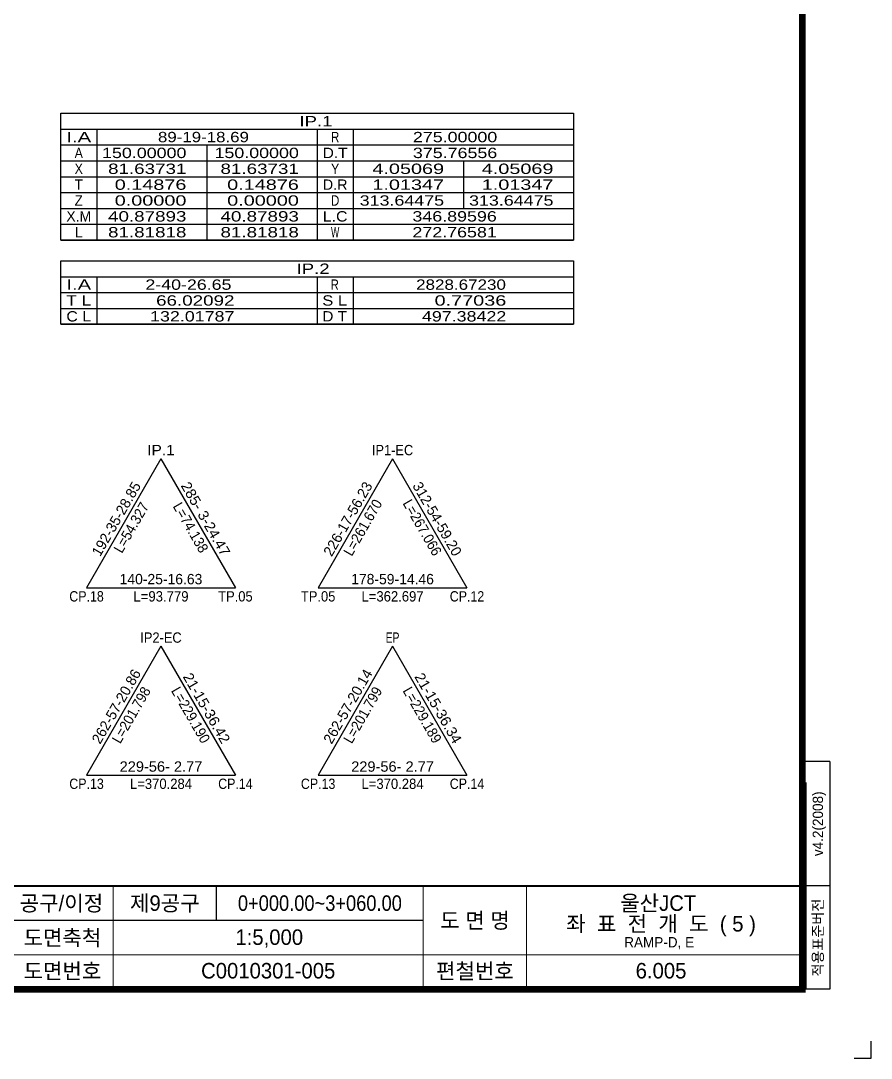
# Model space of a CAD drawing. Extents: x 228262 to 229103, y 224653 to 225247.
# Drawn here: x 228856.5 to 229103.3, y 224652.6 to 224953.5 of the extents above; entities that cross this region are included whole.
import ezdxf
from ezdxf.enums import TextEntityAlignment as Align

# ---------------------------------------------------------------- set-up
doc = ezdxf.new("R2010")
doc.units = 0
doc.header["$LTSCALE"] = 10
doc.header["$MEASUREMENT"] = 0
for name, color, linetype in [('CA-LEAL', 1, 'CONTINUOUS'), ('CA-LEAT', 3, 'CONTINUOUS'), ('CA-TABL-LIN1', 4, 'CONTINUOUS'), ('CA-TABL-LIN2', 1, 'CONTINUOUS'), ('CA-TABL-TEX1', 6, 'CONTINUOUS'), ('CA-TABL-TEX2', 3, 'CONTINUOUS'), ('CX-BORD', 3, 'CONTINUOUS'), ('CX-BORD-LIN1', 4, 'CONTINUOUS'), ('CX-BORD-LIN2', 3, 'CONTINUOUS'), ('CX-BORD-TEX2', 7, 'CONTINUOUS'), ('CX-BORD-TEX3', 6, 'CONTINUOUS'), ('CX-MISC', 2, 'CONTINUOUS')]:
    doc.layers.add(name, color=color, linetype=linetype)
doc.styles.get("Standard").update_dxf_attribs({"font": 'Dotum.ttf'})
doc.styles.add('TB_TEXT', font='Dotum.ttf')
doc.styles.add('TB_WBTXT', font='Dotum.ttf')
doc.styles.add('TB_WMTXT', font='Dotum.ttf')

# ---------------------------------------------------------------- blocks, each defined once
blk = doc.blocks.new('CXBLKA1-KHCA1')
at = {"layer": 'CX-BORD-LIN1', "const_width": 2}
blk.add_lwpolyline([(796, 0), (0, 0), (0, 554), (796, 554)], close=True, dxfattribs=at)
at = {"layer": 'CX-BORD-LIN1'}
for points, const_width in [([(796, 30), (0, 30)], 0.6), ([(686, 0), (686, 30)], 0.3)]:
    blk.add_lwpolyline(points, dxfattribs=dict(at, const_width=const_width))
at = {"layer": 'CX-BORD-LIN2'}
for p, q in [((804, 66.03), (796, 66.03)), ((804, 66.03), (804, 0)), ((797, 60), (797, 0)), ((804, 30), (796, 30)), ((804, 0), (797, 0))]:
    blk.add_line(p, q, dxfattribs=at)
at = {"layer": 'CX-BORD-LIN2', "const_width": 0.3}
for points in [[(596, 0), (596, 30)], [(716, 0), (716, 30)], [(686, 20), (566, 20)], [(796, 10), (566, 10)]]:
    blk.add_lwpolyline(points, dxfattribs=at)
at = {"layer": 'CX-BORD-LIN2'}
blk.add_lwpolyline([(626, 20), (626, 30)], dxfattribs=at)
at = {"layer": 'CX-MISC'}
blk.add_lwpolyline([(811, -20), (816, -20), (816, -15)], dxfattribs=at)
at = {"layer": 'CX-BORD-LIN1', "style": 'TB_TEXT'}
for tag, height, p in [('TR_RNUM4', 3, (285.11, 26.64)), ('TR_RDAT4', 3.5, (317.5, 27)), ('TR_DGN4', 3.5, (459.12, 27)), ('TR_CHK4', 3.5, (499.12, 27)), ('TR_APP4', 3.5, (539.12, 27)), ('TR_RNUM3', 3, (285.11, 20.64)), ('TR_RDAT3', 3.5, (317.5, 21)), ('TR_DGN3', 3.5, (459.12, 21)), ('TR_CHK3', 3.5, (499.12, 21)), ('TR_APP3', 3.5, (539.12, 21)), ('TR_RNUM2', 3, (285.11, 14.64)), ('TR_RDAT2', 3.5, (317.5, 15)), ('TR_DGN2', 3.5, (459.12, 15)), ('TR_CHK2', 3.5, (499.12, 15)), ('TR_APP2', 3.5, (539.12, 15)), ('TR_RNUM1', 3, (285.11, 8.64)), ('TR_RDAT1', 3.5, (317.5, 9)), ('TR_DGN1', 3.5, (459.12, 9)), ('TR_CHK1', 3.5, (499.12, 9)), ('TR_APP1', 3.5, (539.12, 9))]:
    blk.add_attdef(tag, text='', height=height, dxfattribs=at).set_placement(p, align=Align.MIDDLE_CENTER)
for tag, p in [('TR_RCON4', (342.3, 27)), ('TR_RCON3', (342.3, 21)), ('TR_RCON2', (342.3, 15)), ('TR_RCON1', (342.3, 9))]:
    blk.add_attdef(tag, text='', height=3.5, dxfattribs=at).set_placement(p, align=Align.MIDDLE_LEFT)
at = {"layer": 'CX-BORD-LIN2', "style": 'TB_TEXT'}
blk.add_text('적용표준버전', height=3, rotation=90, dxfattribs=at).set_placement((800.5, 15), align=Align.MIDDLE_CENTER)
blk.add_attdef('TD_VERSION', text='', height=3, rotation=90, dxfattribs=at).set_placement((800.5, 48.01), align=Align.MIDDLE_CENTER)
at = {"layer": 'CX-BORD-TEX2', "style": 'TB_WMTXT'}
for tag, height, p in [('TB_CNAME', 5, (15.34, 531.83)), ('TB_CSCOP', 4, (16.63, 523.83))]:
    blk.add_attdef(tag, text='', height=height, dxfattribs=at).set_placement(p, align=Align.BOTTOM_LEFT)
at = {"layer": 'CX-BORD-TEX2', "style": 'TB_WBTXT'}
for tag, height, p in [('TB_MTITIL', 10, (398, 533.33)), ('TB_STITL', 7, (398, 518.33))]:
    blk.add_attdef(tag, text='', height=height, dxfattribs=at).set_placement(p, align=Align.MIDDLE_CENTER)
at = {"layer": 'CX-BORD-TEX3', "style": 'TB_TEXT'}
for s, p in [('공구/이정', (581, 25)), ('도 면 명', (701, 20)), ('도면축척', (581.29, 15)), ('도면번호', (581.29, 5.39)), ('편철번호', (701, 5.39))]:
    blk.add_text(s, height=4.5, dxfattribs=at).set_placement(p, align=Align.MIDDLE)
for tag, height, p in [('TD_DCOMP', 4.5, (217.5, 25)), ('TD_CSECT', 4.5, (611, 25)), ('TD_DNAME_TOP', 4.5, (755, 25)), ('TD_DNAME_MAIN', 4.5, (755, 19.01)), ('TD_CCOMP', 4.5, (217.5, 15)), ('TD_HSCAL', 4.5, (626.7, 15.24)), ('TD_VSCAL', 4.5, (655.78, 15.24)), ('TD_DNAME_BOT', 3, (755, 13.65)), ('TD_CNAME', 4.5, (65, 5.75)), ('TD_FIELD', 4.5, (182.5, 5.53)), ('TD_CSTEP', 4.5, (253.24, 5.53)), ('TD_DWGCODE', 4.5, (641, 5.39)), ('TD_DWGNO', 4.5, (755, 5.39))]:
    blk.add_attdef(tag, text='', height=height, dxfattribs=at).set_placement(p, align=Align.MIDDLE_CENTER)
at = {"layer": 'CX-BORD-TEX3', "style": 'TB_TEXT', "width": 0.9}
blk.add_attdef('TD_CDIST', text='', height=4.5, dxfattribs=at).set_placement((656, 25), align=Align.MIDDLE_CENTER)

msp = doc.modelspace()

# ---------------------------------------------------------------- linework, layer by layer
at = {"layer": 'CA-LEAL', "linetype": 'Continuous'}
for p, q in [((228897.22, 224826.47), (228875.62, 224789.05)), ((228897.22, 224826.47), (228918.82, 224789.05)), ((228964.42, 224826.47), (228942.82, 224789.05)), ((228964.42, 224826.47), (228986.02, 224789.05)), ((228875.62, 224789.05), (228918.82, 224789.05)), ((228942.82, 224789.05), (228986.02, 224789.05)), ((228897.22, 224772.09), (228875.62, 224734.68)), ((228897.22, 224772.09), (228918.82, 224734.68)), ((228964.42, 224772.09), (228942.82, 224734.68)), ((228964.42, 224772.09), (228986.02, 224734.68)), ((228875.62, 224734.68), (228918.82, 224734.68)), ((228942.82, 224734.68), (228986.02, 224734.68))]:
    msp.add_line(p, q, dxfattribs=at)
at = {"layer": 'CA-TABL-LIN1'}
for p, q in [((228868.16, 224926.67), (229016.96, 224926.67)), ((228868.16, 224889.87), (228868.16, 224926.67)), ((229016.96, 224926.67), (229016.96, 224889.87)), ((228868.16, 224922.07), (229016.96, 224922.07)), ((228878.56, 224922.07), (228878.56, 224889.87)), ((228942.56, 224922.07), (228942.56, 224889.87)), ((228942.56, 224922.07), (228942.56, 224889.87)), ((228952.96, 224922.07), (228952.96, 224889.87)), ((229016.96, 224889.87), (228868.16, 224889.87)), ((228868.16, 224889.87), (229016.96, 224889.87)), ((228868.16, 224883.87), (229016.96, 224883.87)), ((228868.16, 224865.47), (228868.16, 224883.87)), ((229016.96, 224883.87), (229016.96, 224865.47)), ((228868.16, 224879.27), (229016.96, 224879.27)), ((228878.56, 224879.27), (228878.56, 224865.47)), ((228942.56, 224879.27), (228942.56, 224865.47)), ((228952.96, 224879.27), (228952.96, 224865.47)), ((229016.96, 224865.47), (228868.16, 224865.47)), ((228868.16, 224865.47), (229016.96, 224865.47))]:
    msp.add_line(p, q, dxfattribs=at)
at = {"layer": 'CA-TABL-LIN2'}
for p, q in [((228868.16, 224917.47), (229016.96, 224917.47)), ((228910.56, 224917.47), (228910.56, 224889.87)), ((228868.16, 224912.87), (229016.96, 224912.87)), ((228984.96, 224912.87), (228984.96, 224899.07)), ((228868.16, 224908.27), (229016.96, 224908.27)), ((228868.16, 224903.67), (229016.96, 224903.67)), ((228868.16, 224899.07), (229016.96, 224899.07)), ((228868.16, 224894.47), (229016.96, 224894.47)), ((228868.16, 224874.67), (229016.96, 224874.67)), ((228868.16, 224870.07), (229016.96, 224870.07))]:
    msp.add_line(p, q, dxfattribs=at)

# ---------------------------------------------------------------- block references
at = {"layer": 'CX-BORD'}
ref = msp.add_blockref('CXBLKA1-KHCA1', (228287.33, 224672.57), dxfattribs=at)
ref.add_attrib('TD_DNAME_TOP', '울산JCT ', dxfattribs={"layer": 'CX-BORD-TEX3', "height": 4.5, "style": 'TB_TEXT'}).set_placement((229042.33, 224697.57), align=Align.MIDDLE_CENTER)
ref.add_attrib('TD_DNAME_MAIN', '좌  표  전  개  도  ( 5 )', dxfattribs={"layer": 'CX-BORD-TEX3', "height": 4.5, "style": 'TB_TEXT'}).set_placement((229042.33, 224691.58), align=Align.MIDDLE_CENTER)
ref.add_attrib('TD_DNAME_BOT', 'RAMP-D, E ', dxfattribs={"layer": 'CX-BORD-TEX3', "height": 3, "style": 'TB_TEXT'}).set_placement((229042.33, 224686.22), align=Align.MIDDLE_CENTER)
ref.add_attrib('TD_CSECT', '제9공구', dxfattribs={"layer": 'CX-BORD-TEX3', "height": 4.5, "style": 'TB_TEXT'}).set_placement((228898.33, 224697.57), align=Align.MIDDLE_CENTER)
ref.add_attrib('TD_CDIST', '0+000.00~3+060.00', dxfattribs={"layer": 'CX-BORD-TEX3', "height": 4.5, "style": 'TB_TEXT', "width": 0.9}).set_placement((228943.33, 224697.57), align=Align.MIDDLE_CENTER)
ref.add_attrib('TD_HSCAL', '1:5,000', dxfattribs={"layer": 'CX-BORD-TEX3', "height": 4.5, "style": 'TB_TEXT'}).set_placement((228928.64, 224687.69), align=Align.MIDDLE_CENTER)
ref.add_attrib('TD_DWGNO', '6.005', dxfattribs={"layer": 'CX-BORD-TEX3', "height": 4.5, "style": 'TB_TEXT'}).set_placement((229042.33, 224677.96), align=Align.MIDDLE_CENTER)
ref.add_attrib('TD_DWGCODE', 'C0010301-005', dxfattribs={"layer": 'CX-BORD-TEX3', "height": 4.5, "style": 'TB_TEXT'}).set_placement((228928.33, 224677.96), align=Align.MIDDLE_CENTER)
ref.add_attrib('TD_VERSION', 'v4.2(2008)', dxfattribs={"layer": 'CX-BORD-LIN2', "height": 3, "rotation": 90, "style": 'TB_TEXT'}).set_placement((229087.83, 224720.58), align=Align.MIDDLE_CENTER)

# ---------------------------------------------------------------- texts
at = {"layer": 'CA-LEAT'}
for s, rotation, width, p, p2 in [('IP.1', 0, 1.032755, (228893.22, 224827.47), (228901.22, 224827.47)), ('IP1-EC', 0, 0.841084, (228958.42, 224827.47), (228970.42, 224827.47)), ('192-35-28.85', 60, 0.846518, (228879.55, 224797.87), (228891.55, 224818.65)), ('285- 3-24.47', 300, 0.878689, (228902.88, 224818.65), (228914.88, 224797.87)), ('226-17-56.23', 60, 0.846518, (228946.75, 224797.87), (228958.75, 224818.65)), ('312-54-59.20', 300, 0.846518, (228970.08, 224818.65), (228982.08, 224797.87)), ('L=54.327', 60, 0.869424, (228885.88, 224798.83), (228893.88, 224812.69)), ('L=74.138', 300, 0.869424, (228900.55, 224812.69), (228908.55, 224798.83)), ('L=261.670', 60, 0.864009, (228952.58, 224797.97), (228961.58, 224813.55)), ('L=267.066', 300, 0.864009, (228967.25, 224813.55), (228976.25, 224797.97)), ('140-25-16.63', 0, 0.846518, (228885.22, 224790.05), (228909.22, 224790.05)), ('178-59-14.46', 0, 0.846518, (228952.42, 224790.05), (228976.42, 224790.05)), ('CP.18', 0, 0.826048, (228870.62, 224785.05), (228880.62, 224785.05)), ('L=93.779', 0, 0.869424, (228889.22, 224785.05), (228905.22, 224785.05)), ('TP.05', 0, 0.867161, (228913.82, 224785.05), (228923.82, 224785.05)), ('TP.05', 0, 0.867161, (228937.82, 224785.05), (228947.82, 224785.05)), ('L=362.697', 0, 0.864009, (228955.42, 224785.05), (228973.42, 224785.05)), ('CP.12', 0, 0.826048, (228981.02, 224785.05), (228991.02, 224785.05)), ('IP2-EC', 0, 0.841084, (228891.22, 224773.09), (228903.22, 224773.09)), ('EP', 0, 0.754736, (228962.42, 224773.09), (228966.42, 224773.09)), ('262-57-20.86', 60, 0.846518, (228879.55, 224743.49), (228891.55, 224764.27)), ('262-57-20.14', 60, 0.846518, (228946.75, 224743.49), (228958.75, 224764.27)), (' 21-15-36.42', 300, 0.878689, (228902.88, 224764.27), (228914.88, 224743.49)), (' 21-15-36.34', 300, 0.878689, (228970.08, 224764.27), (228982.08, 224743.49)), ('L=201.798', 60, 0.864009, (228885.38, 224743.59), (228894.38, 224759.18)), ('L=229.190', 300, 0.864009, (228900.05, 224759.18), (228909.05, 224743.59)), ('L=201.799', 60, 0.864009, (228952.58, 224743.59), (228961.58, 224759.18)), ('L=229.189', 300, 0.864009, (228967.25, 224759.18), (228976.25, 224743.59)), ('229-56- 2.77', 0, 0.878689, (228885.22, 224735.68), (228909.22, 224735.68)), ('229-56- 2.77', 0, 0.878689, (228952.42, 224735.68), (228976.42, 224735.68)), ('CP.13', 0, 0.826048, (228870.62, 224730.68), (228880.62, 224730.68)), ('L=370.284', 0, 0.864009, (228888.22, 224730.68), (228906.22, 224730.68)), ('CP.14', 0, 0.826048, (228913.82, 224730.68), (228923.82, 224730.68)), ('CP.13', 0, 0.826048, (228937.82, 224730.68), (228947.82, 224730.68)), ('L=370.284', 0, 0.864009, (228955.42, 224730.68), (228973.42, 224730.68)), ('CP.14', 0, 0.826048, (228981.02, 224730.68), (228991.02, 224730.68))]:
    msp.add_text(s, height=3, rotation=rotation, dxfattribs=dict(at, width=width)).set_placement(p, p2, align=Align.FIT)
at = {"layer": 'CA-TABL-TEX1'}
for s, width, p, p2 in [('IP.1', 1.239306, (228937.39, 224922.87), (228946.99, 224922.87)), ('I.A', 1.328926, (228869.76, 224918.27), (228876.96, 224918.27)), ('R', 0.861988, (228946.56, 224918.27), (228948.96, 224918.27)), ('A', 0.86325, (228872.16, 224913.67), (228874.56, 224913.67)), ('D.T', 1.026582, (228944.16, 224913.67), (228951.36, 224913.67)), ('X', 0.954045, (228872.16, 224909.07), (228874.56, 224909.07)), ('Y', 0.957143, (228946.56, 224909.07), (228948.96, 224909.07)), ('T', 0.987605, (228872.16, 224904.47), (228874.56, 224904.47)), ('D.R', 0.977238, (228944.16, 224904.47), (228951.36, 224904.47)), ('Z', 0.954045, (228872.16, 224899.87), (228874.56, 224899.87)), ('D', 0.794609, (228946.56, 224899.87), (228948.96, 224899.87)), ('X.M', 0.966557, (228869.76, 224895.27), (228876.96, 224895.27)), ('L.C', 1.05537, (228944.16, 224895.27), (228951.36, 224895.27)), ('L', 1.06426, (228872.16, 224890.67), (228874.56, 224890.67)), ('W', 0.645077, (228946.56, 224890.67), (228948.96, 224890.67)), ('IP.2', 1.239306, (228936.56, 224880.07), (228946.16, 224880.07)), ('I.A', 1.328926, (228869.76, 224875.47), (228876.96, 224875.47)), ('R', 0.861988, (228946.43, 224875.47), (228948.83, 224875.47)), ('T L', 1.184729, (228869.76, 224870.87), (228876.96, 224870.87)), ('S L', 1.141161, (228944.03, 224870.87), (228951.23, 224870.87)), ('C L', 1.082497, (228869.76, 224866.27), (228876.96, 224866.27)), ('D T', 1.052231, (228944.03, 224866.27), (228951.23, 224866.27))]:
    msp.add_text(s, height=3, rotation=0, dxfattribs=dict(at, width=width)).set_placement(p, p2, align=Align.FIT)
at = {"layer": 'CA-TABL-TEX2'}
for s, width, p, p2 in [('89-19-18.69', 1.018467, (228896.34, 224918.27), (228922.74, 224918.27)), ('89-19-18.69', 1.018467, (228896.34, 224918.27), (228922.74, 224918.27)), ('   275.00000', 1.143744, (228966, 224918.27), (228994.8, 224918.27)), ('   150.00000', 1.143744, (228875.8, 224913.67), (228904.6, 224913.67)), ('   150.00000', 1.143744, (228908.43, 224913.67), (228937.23, 224913.67)), ('   375.76556', 1.143744, (228966, 224913.67), (228994.8, 224913.67)), ('    81.63731', 1.192919, (228875.8, 224909.07), (228904.6, 224909.07)), ('    81.63731', 1.192919, (228908.43, 224909.07), (228937.23, 224909.07)), ('     4.05069', 1.246512, (228950.57, 224909.07), (228979.37, 224909.07)), ('     4.05069', 1.246512, (228982.31, 224909.07), (229011.11, 224909.07)), ('     0.14876', 1.246512, (228875.8, 224904.47), (228904.6, 224904.47)), ('     0.14876', 1.246512, (228908.43, 224904.47), (228937.23, 224904.47)), ('     1.01347', 1.246512, (228950.57, 224904.47), (228979.37, 224904.47)), ('     1.01347', 1.246512, (228982.31, 224904.47), (229011.11, 224904.47)), ('     0.00000', 1.246512, (228875.8, 224899.87), (228904.6, 224899.87)), ('     0.00000', 1.246512, (228908.43, 224899.87), (228937.23, 224899.87)), ('   313.64475', 1.143744, (228950.57, 224899.87), (228979.37, 224899.87)), ('   313.64475', 1.143744, (228982.31, 224899.87), (229011.11, 224899.87)), ('    40.87893', 1.192919, (228875.8, 224895.27), (228904.6, 224895.27)), ('    40.87893', 1.192919, (228908.43, 224895.27), (228937.23, 224895.27)), ('   346.89596', 1.143744, (228965.87, 224895.27), (228994.67, 224895.27)), ('    81.81818', 1.192919, (228875.8, 224890.67), (228904.6, 224890.67)), ('    81.81818', 1.192919, (228908.43, 224890.67), (228937.23, 224890.67)), ('   272.76581', 1.143744, (228965.87, 224890.67), (228994.67, 224890.67)), (' 2-40-26.65', 1.060952, (228891.27, 224875.47), (228917.67, 224875.47)), (' 2-40-26.65', 1.060952, (228891.27, 224875.47), (228917.67, 224875.47)), ('  2828.67230', 1.098463, (228968.51, 224875.47), (228997.31, 224875.47)), ('    66.02092', 1.192919, (228889.74, 224870.87), (228918.54, 224870.87)), ('     0.77036', 1.246512, (228968.62, 224870.87), (228997.42, 224870.87)), ('   132.01787', 1.143744, (228889.74, 224866.27), (228918.54, 224866.27)), ('   497.38422', 1.143744, (228968.62, 224866.27), (228997.42, 224866.27))]:
    msp.add_text(s, height=3, rotation=0, dxfattribs=dict(at, width=width)).set_placement(p, p2, align=Align.FIT)

doc.saveas('drawing.dxf')
